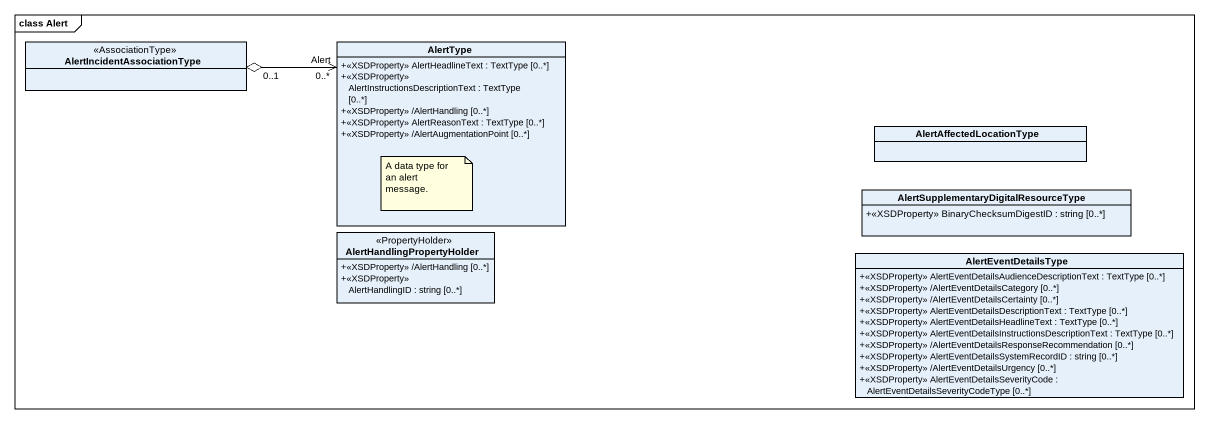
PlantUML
@startuml
mainframe class Alert
hide circle
hide empty members
skinparam classAttributeIconSize 0
class AlertIncidentAssociationType <<AssociationType>>
class AlertType {
  +<<XSDProperty>> AlertHeadlineText : TextType [0..*]
  +<<XSDProperty>> AlertInstructionsDescriptionText : TextType [0..*]
  +<<XSDProperty>> /AlertHandling [0..*]
  +<<XSDProperty>> AlertReasonText : TextType [0..*]
  +<<XSDProperty>> /AlertAugmentationPoint [0..*]
}
class AlertAffectedLocationType
class "AlertSupplementaryDigitalResourceType" as AlertSupplementaryDigitalRes {
  +<<XSDProperty>> BinaryChecksumDigestID : string [0..*]
}
class AlertHandlingPropertyHolder <<PropertyHolder>> {
  +<<XSDProperty>> /AlertHandling [0..*]
  +<<XSDProperty>> AlertHandlingID : string [0..*]
}
class AlertEventDetailsType {
  +<<XSDProperty>> AlertEventDetailsAudienceDescriptionText : TextType [0..*]
  +<<XSDProperty>> /AlertEventDetailsCategory [0..*]
  +<<XSDProperty>> /AlertEventDetailsCertainty [0..*]
  +<<XSDProperty>> AlertEventDetailsDescriptionText : TextType [0..*]
  +<<XSDProperty>> AlertEventDetailsHeadlineText : TextType [0..*]
  +<<XSDProperty>> AlertEventDetailsInstructionsDescriptionText : TextType [0..*]
  +<<XSDProperty>> /AlertEventDetailsResponseRecommendation [0..*]
  +<<XSDProperty>> AlertEventDetailsSystemRecordID : string [0..*]
  +<<XSDProperty>> /AlertEventDetailsUrgency [0..*]
  +<<XSDProperty>> AlertEventDetailsSeverityCode : AlertEventDetailsSeverityCodeType [0..*]
}
AlertIncidentAssociationType "0..1" o-right-> "Alert\n0..*" AlertType
note bottom of AlertType : A data type for an alert message.
@enduml
